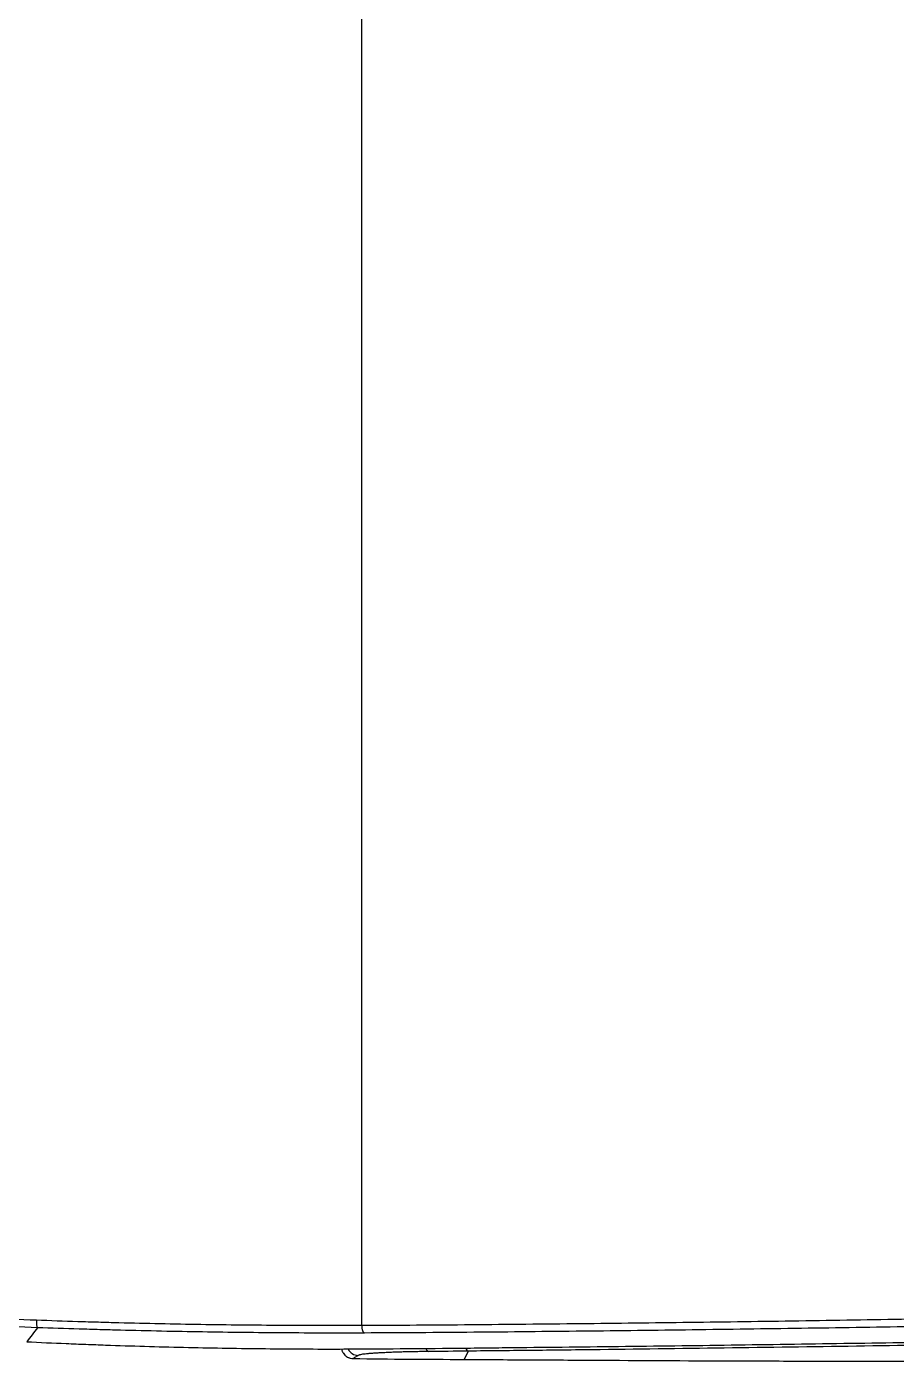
# Model space of a CAD drawing. Header units: millimetres. Extents: x -33000 to 294000, y 0 to 42408.
# Drawn here: x 105945.5 to 106057.9, y 14514.1 to 14686.6 of the extents above; entities that cross this region are included whole.
import ezdxf

# ---------------------------------------------------------------- set-up
doc = ezdxf.new("R2010")
doc.units = ezdxf.units.MM
doc.header["$LTSCALE"] = 50
doc.layers.add('arch', color=8, linetype='Continuous')

msp = doc.modelspace()

# ---------------------------------------------------------------- linework, layer by layer
at = {"layer": 'arch', "linetype": 'Continuous'}
msp.add_line((106002.52, 14515.43), (106002.02, 14514.36), dxfattribs=at)
for centre, major_axis, ratio, start_param, end_param in [((105988.35, 14516.37), (0.74, -1.3), 0.994967, 4.657187, 5.748937), ((105997.4, 14516.87), (0.02, -1.5), 0.325966, 5.522271, 6.229682), ((106002.53, 14516.93), (0.02, -1.5), 0.325973, 5.536653, 6.229937)]:
    msp.add_ellipse(centre, major_axis=major_axis, ratio=ratio, start_param=start_param, end_param=end_param, dxfattribs=at)
for points in [[(105988.81, 14518.77), (105988.81, 14648.89), (105988.81, 14779.02), (105988.81, 14909.15)], [(105946.88, 14518.46), (105946.41, 14517.85), (105945.95, 14517.25), (105945.48, 14516.64)], [(106002.52, 14515.43), (106000.81, 14515.41), (105999.1, 14515.39), (105997.39, 14515.37)], [(105987.63, 14514.47), (105992.43, 14514.4), (105997.22, 14514.38), (106002.02, 14514.36)]]:
    msp.add_open_spline(points, degree=3, dxfattribs=at)
for points, knots in [([(105894.85, 14524.37), (105897.01, 14524.04), (105899.17, 14523.72), (105901.88, 14523.34), (105902.42, 14523.27), (105903.51, 14523.12), (105905.13, 14522.9), (105906.76, 14522.7), (105912.17, 14522.02), (105916.5, 14521.55), (105921.92, 14521.04), (105923, 14520.94), (105924.63, 14520.8), (105925.17, 14520.75), (105926.25, 14520.66), (105927.88, 14520.53), (105929.5, 14520.41), (105931.66, 14520.26), (105932.74, 14520.18), (105935.98, 14519.98), (105938.13, 14519.86), (105942.44, 14519.64), (105944.59, 14519.54), (105946.74, 14519.46)], [0, 0, 0, 0, 0.125, 0.125, 0.15625, 0.15625, 0.1875, 0.25, 0.25, 0.5, 0.5, 0.5625, 0.5625, 0.59375, 0.59375, 0.625, 0.6875, 0.6875, 0.75, 0.75, 0.875, 0.875, 1, 1, 1, 1]), ([(105946.88, 14518.46), (105944.72, 14518.54), (105942.56, 14518.64), (105938.23, 14518.86), (105936.06, 14518.98), (105932.8, 14519.19), (105931.72, 14519.26), (105929.55, 14519.42), (105927.92, 14519.54), (105926.28, 14519.67), (105925.19, 14519.76), (105924.65, 14519.81), (105923.02, 14519.95), (105921.93, 14520.04), (105916.48, 14520.56), (105912.13, 14521.03), (105906.68, 14521.71), (105905.05, 14521.91), (105903.42, 14522.13), (105902.33, 14522.28), (105901.78, 14522.35), (105899.06, 14522.73), (105896.89, 14523.05), (105894.71, 14523.39)], [0, 0, 0, 0, 0.125, 0.125, 0.25, 0.25, 0.3125, 0.3125, 0.375, 0.40625, 0.40625, 0.4375, 0.4375, 0.5, 0.5, 0.75, 0.75, 0.8125, 0.84375, 0.84375, 0.875, 0.875, 1, 1, 1, 1]), ([(105988.81, 14518.77), (105991.17, 14518.77), (105993.52, 14518.79), (105998.23, 14518.82), (106000.58, 14518.84), (106007.64, 14518.9), (106012.34, 14518.95), (106021.75, 14519.05), (106031.16, 14519.16), (106040.57, 14519.29), (106049.99, 14519.43), (106054.69, 14519.51), (106064.1, 14519.66), (106068.81, 14519.74), (106082.92, 14519.99), (106092.33, 14520.17), (106101.74, 14520.41)], [0, 0, 0, 0, 0.0625, 0.0625, 0.125, 0.125, 0.25, 0.25, 0.375, 0.5, 0.5, 0.625, 0.625, 0.75, 0.75, 1, 1, 1, 1]), ([(105946.74, 14519.46), (105946.74, 14519.39), (105946.74, 14519.33), (105946.74, 14519.21), (105946.74, 14519.15), (105946.74, 14519.03), (105946.74, 14518.97), (105946.75, 14518.87), (105946.76, 14518.82), (105946.77, 14518.72), (105946.78, 14518.68), (105946.79, 14518.61), (105946.8, 14518.58), (105946.82, 14518.52), (105946.83, 14518.5), (105946.86, 14518.47), (105946.87, 14518.46), (105946.88, 14518.46)], [0, 0, 0, 0, 0.125, 0.125, 0.25, 0.25, 0.375, 0.375, 0.5, 0.5, 0.625, 0.625, 0.75, 0.75, 0.875, 0.875, 1, 1, 1, 1]), ([(105946.74, 14519.46), (105948.52, 14519.39), (105950.31, 14519.33), (105952.97, 14519.24), (105953.86, 14519.22), (105955.64, 14519.17), (105956.52, 14519.14), (105959.18, 14519.08), (105960.94, 14519.03), (105964.46, 14518.96), (105966.22, 14518.93), (105971.48, 14518.84), (105974.97, 14518.81), (105981.92, 14518.76), (105985.37, 14518.76), (105988.81, 14518.77)], [0, 0, 0, 0, 0.125, 0.125, 0.1875, 0.1875, 0.25, 0.25, 0.375, 0.375, 0.5, 0.5, 0.75, 0.75, 1, 1, 1, 1]), ([(105989.13, 14517.77), (105985.67, 14517.76), (105982.2, 14517.76), (105975.22, 14517.81), (105971.72, 14517.85), (105966.44, 14517.93), (105964.68, 14517.96), (105961.14, 14518.04), (105959.37, 14518.08), (105956.7, 14518.15), (105955.81, 14518.17), (105954.03, 14518.22), (105953.14, 14518.25), (105950.46, 14518.33), (105948.67, 14518.39), (105946.88, 14518.46)], [0, 0, 0, 0, 0.25, 0.25, 0.5, 0.5, 0.625, 0.625, 0.75, 0.75, 0.8125, 0.8125, 0.875, 0.875, 1, 1, 1, 1]), ([(105989.13, 14517.77), (105989.11, 14517.77), (105989.08, 14517.78), (105989.04, 14517.81), (105989.02, 14517.83), (105988.99, 14517.89), (105988.97, 14517.92), (105988.94, 14517.99), (105988.92, 14518.03), (105988.89, 14518.12), (105988.88, 14518.17), (105988.86, 14518.28), (105988.85, 14518.34), (105988.83, 14518.46), (105988.82, 14518.52), (105988.82, 14518.64), (105988.81, 14518.7), (105988.81, 14518.77)], [0, 0, 0, 0, 0.125, 0.125, 0.25, 0.25, 0.375, 0.375, 0.5, 0.5, 0.625, 0.625, 0.75, 0.75, 0.875, 0.875, 1, 1, 1, 1]), ([(106102.07, 14519.41), (106092.66, 14519.17), (106083.25, 14518.99), (106069.13, 14518.74), (106064.43, 14518.66), (106055.02, 14518.51), (106050.31, 14518.43), (106040.9, 14518.3), (106036.19, 14518.23), (106026.78, 14518.11), (106022.07, 14518.05), (106012.66, 14517.95), (106007.95, 14517.9), (106000.89, 14517.84), (105998.54, 14517.82), (105993.83, 14517.79), (105991.48, 14517.78), (105989.13, 14517.77)], [0, 0, 0, 0, 0.25, 0.25, 0.375, 0.375, 0.5, 0.5, 0.625, 0.625, 0.75, 0.75, 0.875, 0.875, 0.9375, 0.9375, 1, 1, 1, 1]), ([(105945.48, 14516.64), (105947.19, 14516.56), (105948.89, 14516.48), (105951.44, 14516.38), (105952.29, 14516.34), (105953.98, 14516.28), (105954.83, 14516.25), (105959.05, 14516.1), (105962.41, 14516), (105969.09, 14515.85), (105972.41, 14515.79), (105979.01, 14515.72), (105982.29, 14515.7), (105985.55, 14515.7)], [0, 0, 0, 0, 0.125, 0.125, 0.1875, 0.1875, 0.25, 0.25, 0.5, 0.5, 0.75, 0.75, 1, 1, 1, 1]), ([(105985.55, 14515.7), (105986.76, 14515.71), (105987.98, 14515.71), (105990.4, 14515.72), (105991.62, 14515.73), (105995.26, 14515.76), (105997.68, 14515.78), (106001.32, 14515.82), (106002.54, 14515.83), (106004.96, 14515.85), (106006.17, 14515.87), (106009.81, 14515.91), (106012.24, 14515.93), (106019.52, 14516.01), (106024.37, 14516.07), (106034.08, 14516.19), (106038.93, 14516.26), (106048.63, 14516.4), (106053.49, 14516.47), (106063.19, 14516.63), (106068.04, 14516.71), (106082.6, 14516.97), (106092.31, 14517.16), (106102.01, 14517.4)], [0, 0, 0, 0, 0.03125, 0.03125, 0.0625, 0.0625, 0.125, 0.125, 0.15625, 0.15625, 0.1875, 0.1875, 0.25, 0.25, 0.375, 0.375, 0.5, 0.5, 0.625, 0.625, 0.75, 0.75, 1, 1, 1, 1]), ([(106139.16, 14518.15), (106127.77, 14517.73), (106116.39, 14517.37), (106102.16, 14517), (106099.31, 14516.93), (106093.62, 14516.8), (106087.93, 14516.68), (106082.23, 14516.57), (106076.54, 14516.46), (106073.69, 14516.41), (106065.15, 14516.26), (106059.46, 14516.17), (106048.07, 14515.99), (106042.38, 14515.91), (106030.99, 14515.76), (106025.3, 14515.68), (106016.75, 14515.58), (106013.91, 14515.55), (106008.21, 14515.49), (106005.37, 14515.46), (106002.52, 14515.43)], [0, 0, 0, 0, 0.25, 0.25, 0.3125, 0.3125, 0.375, 0.4375, 0.4375, 0.5, 0.5, 0.625, 0.625, 0.75, 0.75, 0.875, 0.875, 0.9375, 0.9375, 1, 1, 1, 1]), ([(105986.18, 14515.71), (105986.18, 14515.7), (105986.18, 14515.69), (105986.19, 14515.66), (105986.19, 14515.63), (105986.2, 14515.59), (105986.21, 14515.56), (105986.23, 14515.49), (105986.26, 14515.4), (105986.3, 14515.31), (105986.34, 14515.25), (105986.35, 14515.23), (105986.38, 14515.19), (105986.39, 14515.17), (105986.46, 14515.06), (105986.52, 14514.99), (105986.62, 14514.89), (105986.65, 14514.85), (105986.73, 14514.79), (105986.77, 14514.76), (105986.89, 14514.68), (105986.97, 14514.63), (105987.08, 14514.59), (105987.11, 14514.58), (105987.15, 14514.56), (105987.18, 14514.55), (105987.24, 14514.53), (105987.29, 14514.52), (105987.43, 14514.49), (105987.53, 14514.48), (105987.63, 14514.47)], [0, 0, 0, 0, 0.013928, 0.013928, 0.049145, 0.049145, 0.084362, 0.084362, 0.154796, 0.22523, 0.22523, 0.260446, 0.260446, 0.295663, 0.295663, 0.436531, 0.436531, 0.506964, 0.506964, 0.577398, 0.577398, 0.718265, 0.718265, 0.753482, 0.753482, 0.788699, 0.788699, 0.859133, 0.859133, 1, 1, 1, 1]), ([(105988.33, 14514.87), (105988.24, 14514.82), (105988.15, 14514.77), (105987.92, 14514.64), (105987.77, 14514.56), (105987.63, 14514.47)], [0, 0, 0, 0, 0.373068, 0.373068, 1, 1, 1, 1]), ([(105997.39, 14515.37), (105997.08, 14515.37), (105996.77, 14515.37), (105996.18, 14515.36), (105995.59, 14515.35), (105994.75, 14515.33), (105994.21, 14515.32), (105993.81, 14515.31), (105993.68, 14515.3), (105993.49, 14515.3), (105993.42, 14515.3), (105993.3, 14515.29), (105992.98, 14515.28), (105992.44, 14515.26), (105991.76, 14515.23), (105991.14, 14515.2), (105990.76, 14515.18), (105990.53, 14515.17), (105990.48, 14515.16), (105990.4, 14515.16), (105990.35, 14515.15), (105990.22, 14515.14), (105990.14, 14515.14), (105989.9, 14515.12), (105989.6, 14515.09), (105989.21, 14515.05), (105988.99, 14515.03), (105988.8, 14515), (105988.71, 14514.98), (105988.62, 14514.96), (105988.6, 14514.96), (105988.57, 14514.95), (105988.52, 14514.94), (105988.47, 14514.93), (105988.4, 14514.91), (105988.36, 14514.89), (105988.33, 14514.87)], [0, 0, 0, 0, 0.0625, 0.0625, 0.125, 0.1875, 0.25, 0.25, 0.28125, 0.28125, 0.296875, 0.296875, 0.3125, 0.375, 0.4375, 0.5, 0.5625, 0.5625, 0.578125, 0.578125, 0.59375, 0.59375, 0.625, 0.625, 0.6875, 0.75, 0.8125, 0.8125, 0.875, 0.875, 0.890625, 0.890625, 0.90625, 0.9375, 0.9375, 1, 1, 1, 1]), ([(106002.02, 14514.36), (106005, 14514.34), (106007.97, 14514.32), (106013.91, 14514.29), (106016.89, 14514.27), (106025.8, 14514.22), (106031.75, 14514.19), (106040.67, 14514.16), (106043.64, 14514.15), (106049.59, 14514.14), (106058.5, 14514.12), (106067.42, 14514.11), (106079.31, 14514.12), (106085.26, 14514.13), (106094.17, 14514.17), (106097.15, 14514.18), (106103.09, 14514.23), (106106.06, 14514.25), (106114.98, 14514.34), (106120.93, 14514.41), (106132.81, 14514.6), (106138.76, 14514.71), (106144.7, 14514.83)], [0, 0, 0, 0, 0.0625, 0.0625, 0.125, 0.125, 0.25, 0.25, 0.3125, 0.3125, 0.375, 0.5, 0.5, 0.625, 0.625, 0.6875, 0.6875, 0.75, 0.75, 0.875, 0.875, 1, 1, 1, 1])]:
    msp.add_open_spline(points, degree=3, knots=knots, dxfattribs=at)

doc.saveas('drawing.dxf')
